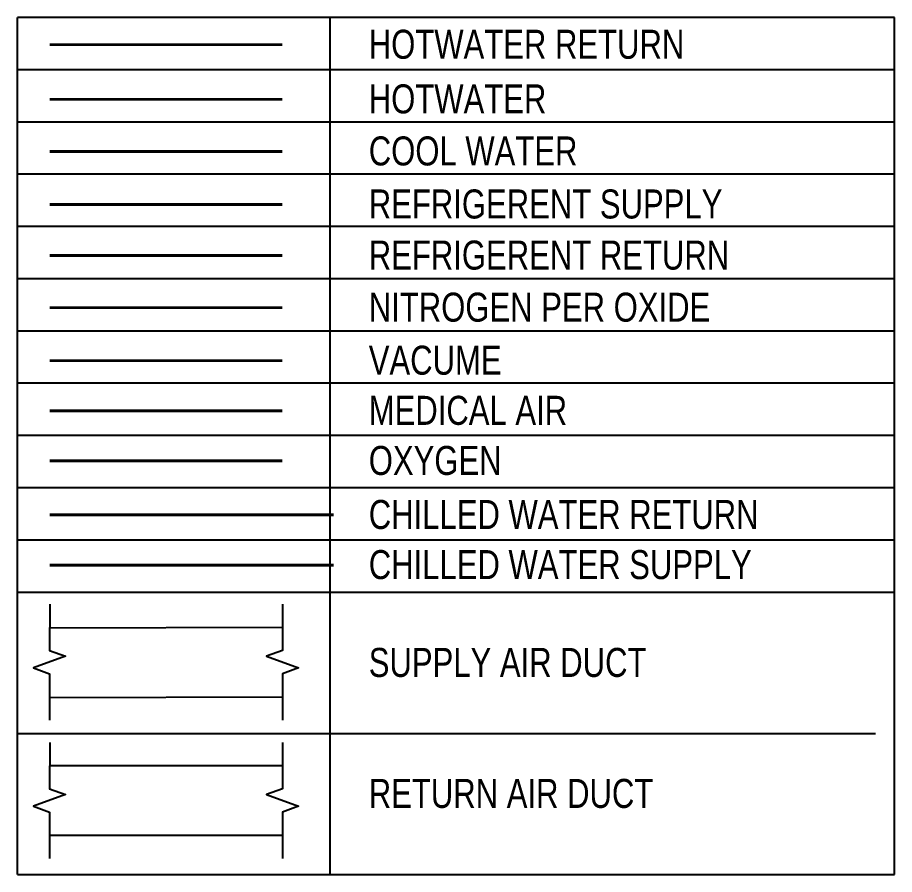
# Model space of a CAD drawing. Header units: inches. Extents: x -24112 to -17439, y -10663 to -8397.
# Drawn here: x -19908.5 to -19606.3, y -10620.8 to -10325.4 of the extents above; entities that cross this region are included whole.
import ezdxf
from ezdxf.lldxf.tags import DXFTag

# ---------------------------------------------------------------- set-up
doc = ezdxf.new("R2010")
doc.units = ezdxf.units.IN
doc.header["$LTSCALE"] = 300
doc.header["$MEASUREMENT"] = 0
doc.linetypes.add('CONTINUÏUS', pattern=[0])
doc.layers.get('0').update_dxf_attribs({"linetype": 'CONTINUOUS'})
for name, color, linetype in [('ch.w.ret.', 1, 'CONTINUOUS'), ('EAD', 30, 'CONTINUOUS'), ('MS-PL-TEXT', 3, 'CONTINUOUS'), ('NUMBERING', 5, 'CONTINUOUS'), ('P-N2O', 56, 'NO2_PIPE'), ('P-OX NEW', 180, 'OXYGEN_GAS'), ('P-VAC NEW', 211, 'VACCUM_GAS'), ('REF.PIPE', 5, 'CONTINUOUS'), ('SA-LEADER', 30, 'CONTINUOUS'), ('SA-MA', 60, 'CONTINUOUS'), ('YH-CHWR', 4, 'CONTINUÏUS'), ('YH-CHWS', 6, 'CONTINUOUS')]:
    doc.layers.add(name, color=color, linetype=linetype)
tags = doc.linetypes.add('CHLLID_WATER_RETURN', pattern='A,30.7,-5.08,["CHWR",Standard,S=2.54,R=0,X=-2.54,Y=-1.27],-10.46', length=46.24).pattern_tags.tags
tags[6] = DXFTag(74, 10)
tags = doc.linetypes.add('CHLLID_WATER_SUPPLY', pattern='A,30.7,-5.08,["CHWS",Standard,S=2.54,R=0,X=-2.54,Y=-1.27],-10.46', length=46.24).pattern_tags.tags
tags[6] = DXFTag(74, 10)
tags = doc.linetypes.add('COOL_WATER', pattern='A,0.5,-0.2,["CW",Standard,S=0.1,R=0,X=-0.1,Y=-0.05],-0.2', length=0.9).pattern_tags.tags
tags[6] = DXFTag(74, 10)
tags = doc.linetypes.add('HOT_WATER_RETURN', pattern='A,0.5,-0.2,["HWR",Standard,S=0.1,R=0,X=-0.1,Y=-0.05],-0.2', length=0.9).pattern_tags.tags
tags[6] = DXFTag(74, 10)
tags = doc.linetypes.add('HOT_WATER_SUPPLY', pattern='A,0.5,-0.2,["HW",Standard,S=0.1,R=0,X=-0.1,Y=-0.05],-0.2', length=0.9).pattern_tags.tags
tags[6] = DXFTag(74, 10)
tags = doc.linetypes.add('MA_LINE', pattern='A,0.5,-0.2,["MA",Standard,S=0.1,R=0,X=-0.1,Y=-0.05],-0.25', length=0.95).pattern_tags.tags
tags[6] = DXFTag(74, 10)
doc.linetypes.add('NO2_PIPE', pattern='A,0.5,-0.2,["N2O",Standard,S=0.1,R=0,X=-0.1,Y=-0.05],-0.25', length=0.95)
doc.linetypes.add('OXYGEN_GAS', pattern='A,0.5,-0.2,["OX",Standard,S=0.1,R=0,X=-0.1,Y=-0.05],-0.2', length=0.9)
tags = doc.linetypes.add('REFRIGERANT_RETURN', pattern='A,0.5,-0.2,["RR",Standard,S=0.1,R=0,X=-0.1,Y=-0.05],-0.2', length=0.9).pattern_tags.tags
tags[6] = DXFTag(74, 10)
tags = doc.linetypes.add('REFRIGERANT_SUPPLY', pattern='A,0.5,-0.2,["RS",Standard,S=0.1,R=0,X=-0.1,Y=-0.05],-0.2', length=0.9).pattern_tags.tags
tags[6] = DXFTag(74, 10)
doc.linetypes.add('VACCUM_GAS', pattern='A,0.5,-0.2,["VAC",Standard,S=0.1,R=0,X=-0.1,Y=-0.05],-0.25', length=0.95)

msp = doc.modelspace()

# ---------------------------------------------------------------- linework, layer by layer
at = {"lineweight": -3}
for p, q in [((-19908.53, -10620.8), (-19908.53, -10325.37)), ((-19606.32, -10325.37), (-19908.53, -10325.37)), ((-19800.83, -10620.8), (-19800.83, -10325.37)), ((-19606.32, -10620.8), (-19606.32, -10325.37)), ((-19606.32, -10343.38), (-19908.53, -10343.38)), ((-19606.32, -10361.4), (-19908.53, -10361.4)), ((-19606.32, -10379.42), (-19908.53, -10379.42)), ((-19606.32, -10397.43), (-19908.53, -10397.43)), ((-19606.32, -10415.45), (-19908.53, -10415.45)), ((-19606.32, -10433.46), (-19908.53, -10433.46)), ((-19606.32, -10451.48), (-19908.53, -10451.48)), ((-19606.32, -10469.5), (-19908.53, -10469.5)), ((-19606.32, -10487.51), (-19908.53, -10487.51)), ((-19606.32, -10505.53), (-19908.53, -10505.53)), ((-19606.32, -10523.54), (-19908.53, -10523.54)), ((-19908.53, -10572.17), (-19612.89, -10572.17)), ((-19908.53, -10620.8), (-19606.32, -10620.8))]:
    msp.add_line(p, q, dxfattribs=at)
at = {"linetype": 'Continuous', "lineweight": -3}
for points in [[(-19897.45, -10527.6), (-19897.47, -10543.6), (-19891.98, -10545.6), (-19902.98, -10549.59), (-19897.48, -10551.6), (-19897.5, -10567.6)], [(-19817.27, -10527.6), (-19817.25, -10543.6), (-19822.74, -10545.6), (-19811.75, -10549.59), (-19817.24, -10551.6), (-19817.22, -10567.6)], [(-19897.45, -10575.28), (-19897.47, -10591.28), (-19891.98, -10593.29), (-19902.98, -10597.27), (-19897.48, -10599.28), (-19897.5, -10615.28)], [(-19817.27, -10575.28), (-19817.25, -10591.28), (-19822.74, -10593.29), (-19811.75, -10597.27), (-19817.24, -10599.28), (-19817.22, -10615.28)]]:
    msp.add_lwpolyline(points, dxfattribs=at)
at = {"layer": 'ch.w.ret.', "linetype": 'HOT_WATER_SUPPLY', "lineweight": -3, "ltscale": 0.25, "const_width": 1}
msp.add_lwpolyline([(-19817.26, -10353.58), (-19897.46, -10353.58)], dxfattribs=at)
at = {"layer": 'EAD', "lineweight": -3}
for p, q in [((-19897.46, -10583.28), (-19817.26, -10583.28)), ((-19897.46, -10607.28), (-19817.26, -10607.28))]:
    msp.add_line(p, q, dxfattribs=at)
at = {"layer": 'NUMBERING', "lineweight": -3}
for p, q in [((-19897.46, -10535.77), (-19817.26, -10535.6)), ((-19897.46, -10559.77), (-19817.26, -10559.6))]:
    msp.add_line(p, q, dxfattribs=at)
at = {"layer": 'P-N2O', "ltscale": 0.25, "const_width": 1}
msp.add_lwpolyline([(-19897.46, -10425.38), (-19817.26, -10425.38)], dxfattribs=at)
at = {"layer": 'P-OX NEW', "ltscale": 0.25, "const_width": 1}
msp.add_lwpolyline([(-19897.46, -10478.24), (-19817.26, -10478.24)], dxfattribs=at)
at = {"layer": 'P-VAC NEW', "ltscale": 0.25, "const_width": 1}
msp.add_lwpolyline([(-19897.46, -10443.67), (-19817.26, -10443.67)], dxfattribs=at)
at = {"layer": 'REF.PIPE', "linetype": 'REFRIGERANT_SUPPLY', "ltscale": 0.25, "const_width": 1}
msp.add_lwpolyline([(-19817.26, -10389.81), (-19897.46, -10389.81)], dxfattribs=at)
at = {"layer": 'REF.PIPE', "linetype": 'REFRIGERANT_RETURN', "ltscale": 0.25, "const_width": 1}
msp.add_lwpolyline([(-19817.26, -10407.43), (-19897.46, -10407.43)], dxfattribs=at)
at = {"layer": 'SA-LEADER', "color": 11, "linetype": 'HOT_WATER_RETURN', "lineweight": -3, "ltscale": 0.25, "true_color": 0xf27172, "const_width": 1}
msp.add_lwpolyline([(-19817.26, -10334.74), (-19897.46, -10334.74)], dxfattribs=at)
at = {"layer": 'SA-MA', "linetype": 'MA_LINE', "ltscale": 0.25, "const_width": 1}
msp.add_lwpolyline([(-19897.46, -10460.95), (-19817.26, -10460.95)], dxfattribs=at)
at = {"layer": 'YH-CHWR', "linetype": 'COOL_WATER', "ltscale": 0.25, "const_width": 1}
msp.add_lwpolyline([(-19817.26, -10371.53), (-19897.46, -10371.53)], dxfattribs=at)
at = {"layer": 'YH-CHWR', "linetype": 'CHLLID_WATER_RETURN', "ltscale": 0.009, "const_width": 1}
msp.add_lwpolyline([(-19897.46, -10496.85), (-19799.56, -10496.85)], dxfattribs=at)
at = {"layer": 'YH-CHWS', "linetype": 'CHLLID_WATER_SUPPLY', "ltscale": 0.009, "const_width": 1}
msp.add_lwpolyline([(-19897.46, -10514.14), (-19799.56, -10514.14)], dxfattribs=at)

# ---------------------------------------------------------------- texts
at = {"layer": 'MS-PL-TEXT', "color": 7, "lineweight": -3, "width": 0.8}
for s, p in [('HOTWATER RETURN', (-19787.49, -10339.58)), ('HOTWATER ', (-19787.49, -10358.41)), ('COOL WATER', (-19787.49, -10376.36)), ('REFRIGERENT SUPPLY', (-19787.49, -10394.65)), ('REFRIGERENT RETURN', (-19787.49, -10412.27)), ('NITROGEN PER OXIDE', (-19787.49, -10430.22)), ('VACUME', (-19787.49, -10448.5)), ('MEDICAL AIR', (-19787.49, -10465.79)), ('OXYGEN', (-19787.49, -10483.07)), ('CHILLED WATER RETURN', (-19787.49, -10501.69)), ('CHILLED WATER SUPPLY', (-19787.49, -10518.97)), ('SUPPLY AIR DUCT', (-19787.49, -10552.7)), ('RETURN AIR DUCT', (-19787.49, -10597.86))]:
    msp.add_text(s, height=10, dxfattribs=at).set_placement(p)

doc.saveas('drawing.dxf')
